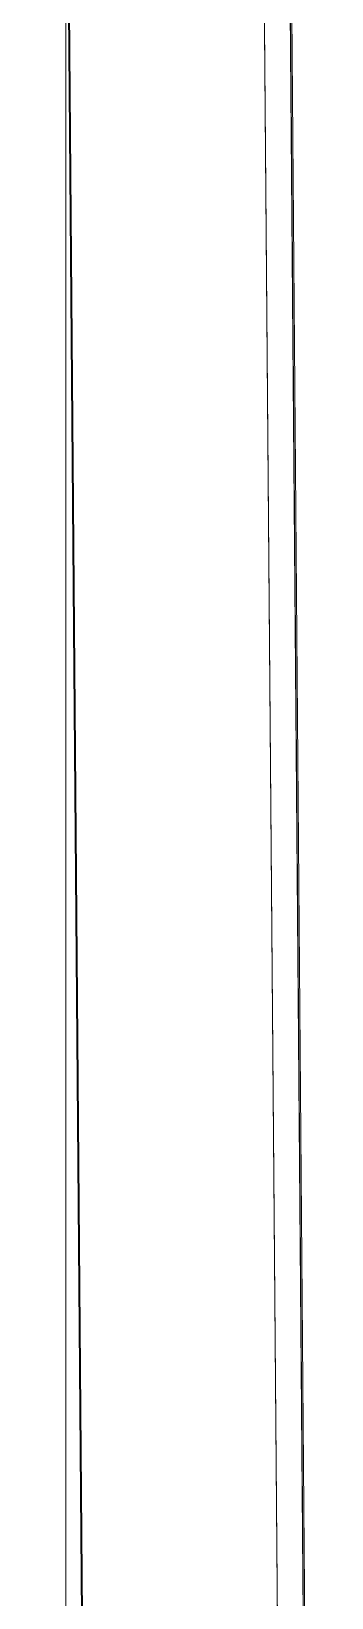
# Model space of a CAD drawing. Header units: millimetres. Extents: x -546 to 1681, y -650 to 1730.
# Drawn here: x 856.91 to 859.22, y 675.11 to 687.18 of the extents above; entities that cross this region are included whole.
import ezdxf

# ---------------------------------------------------------------- set-up
doc = ezdxf.new("R2010")
doc.units = ezdxf.units.MM

msp = doc.modelspace()

# ---------------------------------------------------------------- linework, layer by layer
at = {"color": 7, "lineweight": 0}
for points in [[(857.173, 197.821), (857.173, 730.152)], [(857.173, 207.047), (857.173, 730.152)], [(857.502, 649.257), (856.907, 722.91)], [(856.914, 722.91), (857.51, 649.257)], [(859.01, 649.269), (858.414, 722.91)], [(858.674, 690.723), (859.01, 649.269)], [(859.21, 649.271), (858.876, 690.523)], [(858.877, 690.523), (859.21, 649.271)], [(859.22, 649.271), (858.887, 690.523)]]:
    msp.add_lwpolyline(points, dxfattribs=at)

doc.saveas('drawing.dxf')
